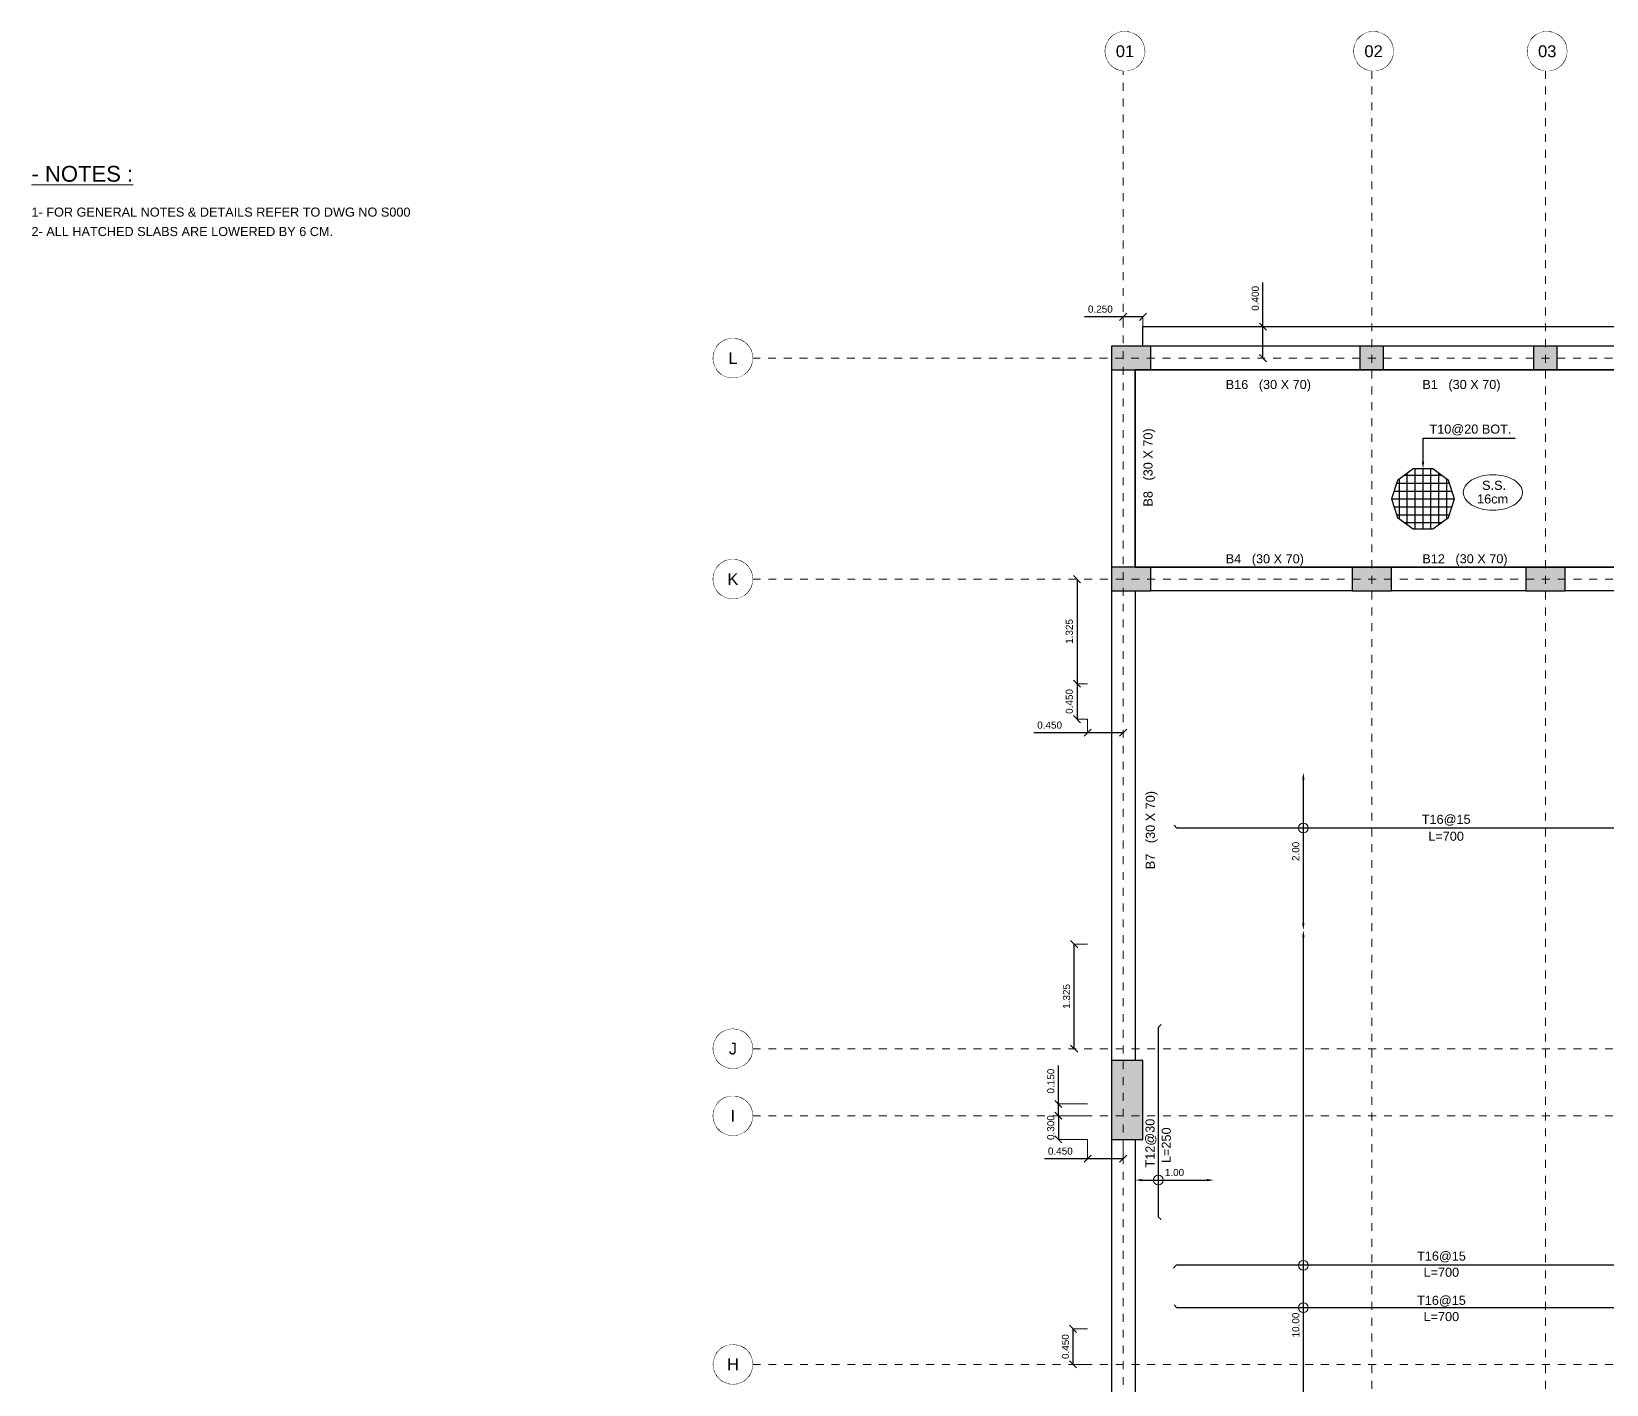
# Model space of a CAD drawing. Header units: inches. Extents: x -11.3 to 31.2, y -1.9 to 32.
# Drawn here: x -11.33 to 8.62, y 14.84 to 31.99 of the extents above; entities that cross this region are included whole.
import ezdxf
from ezdxf import colors
from ezdxf.entities.mleader import LeaderData, LeaderLine
from ezdxf.enums import TextEntityAlignment as Align
from ezdxf.math import Vec2, Vec3

# ---------------------------------------------------------------- set-up
doc = ezdxf.new("R2010")
doc.units = ezdxf.units.IN
doc.header["$MEASUREMENT"] = 0
doc.set_wipeout_variables(frame=1)
doc.linetypes.add('AXES-ROOF$0$CENTER2', pattern=[1.125, 0.75, -0.125, 0.125, -0.125])
doc.linetypes.add('AXES-TYP$0$CENTER2', pattern=[1.125, 0.75, -0.125, 0.125, -0.125])
for name, color, linetype, lineweight in [('1ST FLOOR$0$S-ANNO-TEXT', 130, 'Continuous', 13), ('1ST FLOOR$0$S-BEAM-NAME', 2, 'Continuous', 30), ('1ST FLOOR$0$S-BEAM-NAME @ 50', 2, 'Continuous', 30), ('AXES-2ND&3RD$0$S-AXIS-CIRC', 22, 'Continuous', 13), ('AXES-ROOF$0$S-AXIS-PLAN', 20, 'AXES-ROOF$0$CENTER2', 18), ('AXES-TYP$0$S-AXIS-PLAN', 20, 'AXES-TYP$0$CENTER2', 18), ('COL - 1ST$0$S-CONC-PATH', 253, 'Continuous', 5)]:
    doc.layers.add(name, color=color, linetype=linetype, lineweight=lineweight)
for name, color, linetype in [('Beam30X70', 52, 'Continuous'), ('Columns', 4, 'Continuous'), ('Opening', 40, 'Continuous'), ('Slab160', 210, 'Continuous')]:
    doc.layers.add(name, color=color, linetype=linetype)
doc.styles.add('1ST FLOOR$0$DMA-T-S', font='sanss___.ttf', dxfattribs={"height": 0.0023})
doc.styles.add('1ST FLOOR$0$DMA-TXT-DIM', font='sanss___.ttf', dxfattribs={"height": 0.0018})
doc.styles.add('1ST FLOOR$0$Standard', font='arial.ttf')
doc.styles.add('3RD FLOOR$0$DMA-T-S', font='sanss___.ttf', dxfattribs={"height": 0.0023})
doc.styles.add('AXES-2ND&3RD$0$DMA-T-S', font='sanss___.ttf', dxfattribs={"height": 0.0023})
doc.dimstyles.new('1ST FLOOR$0$DMA-DIM', dxfattribs={"dimtxt": 0.0018, "dimasz": 0.0018, "dimexe": 0, "dimexo": 0, "dimgap": 0.001, "dimtad": 1, "dimdec": 3, "dimlfac": -1, "dimrnd": 0.001, "dimzin": 1, "dimdsep": 46, "dimtxsty": '1ST FLOOR$0$DMA-TXT-DIM', "dimblk": '1ST FLOOR$0$_Oblique', "dimcen": 0.003, "dimclrd": 256, "dimclre": 256, "dimclrt": 2, "dimadec": 3, "dimazin": 0, "dimtfac": 1, "dimtdec": 3, "dimtofl": 0, "dimtmove": 0, "dimatfit": 3, "dimfxl": 0.05, "dimtolj": 1, "dimtzin": 0, "dimlwe": -1, "dimarcsym": 0})

# ---------------------------------------------------------------- blocks, each defined once
blk = doc.blocks.new('*D135')
at = {"layer": '1ST FLOOR$0$S-ANNO-TEXT', "lineweight": -2, "transparency": 16777216}
blk.add_line((4.783, 10.687), (4.783, 20.51), dxfattribs=at)
at = {"layer": '1ST FLOOR$0$S-ANNO-TEXT', "transparency": 16777216}
for points in [[(4.768, 20.51), (4.798, 20.51), (4.783, 20.6)], [(4.768, 10.687), (4.798, 10.687), (4.783, 10.597)]]:
    blk.add_solid(points, dxfattribs=at)
at = {"layer": 'Defpoints', "color": 0, "transparency": 16777216}
for p in [(4.783, 20.6), (4.783, 20.6), (4.783, 10.597)]:
    blk.add_point(p, dxfattribs=at)
at = {"layer": '1ST FLOOR$0$S-ANNO-TEXT', "transparency": 16777216, "insert": (4.687, 15.598), "char_height": 0.09, "attachment_point": 5, "rotation": 90, "style": '1ST FLOOR$0$DMA-TXT-DIM'}
blk.add_mtext('\\A1;10.00', dxfattribs=at)
blk = doc.blocks.new('*D137')
at = {"layer": '1ST FLOOR$0$S-ANNO-TEXT', "lineweight": -2, "transparency": 16777216}
blk.add_line((4.783, 20.69), (4.783, 22.51), dxfattribs=at)
at = {"layer": '1ST FLOOR$0$S-ANNO-TEXT', "transparency": 16777216}
for points in [[(4.768, 22.51), (4.798, 22.51), (4.783, 22.6)], [(4.768, 20.69), (4.798, 20.69), (4.783, 20.6)]]:
    blk.add_solid(points, dxfattribs=at)
at = {"layer": 'Defpoints', "color": 0, "transparency": 16777216}
for p in [(4.783, 22.6), (4.783, 22.6), (4.783, 20.6)]:
    blk.add_point(p, dxfattribs=at)
at = {"layer": '1ST FLOOR$0$S-ANNO-TEXT', "transparency": 16777216, "insert": (4.687, 21.6), "char_height": 0.09, "attachment_point": 5, "rotation": 90, "style": '1ST FLOOR$0$DMA-TXT-DIM'}
blk.add_mtext('\\A1;2.00', dxfattribs=at)
blk = doc.blocks.new('1ST FLOOR$0$_Oblique')
at = {"color": 0, "linetype": 'ByBlock', "lineweight": -2}
blk.add_line((0.5, 0.5), (-0.5, -0.5), dxfattribs=at)
blk = doc.blocks.new('*D153')
at = {"layer": '1ST FLOOR$0$S-ANNO-TEXT', "lineweight": -2, "transparency": 16777216}
blk.add_line((1.915, 25.05), (1.915, 23.725), dxfattribs=at)
at = {"layer": '1ST FLOOR$0$S-ANNO-TEXT', "transparency": 16777216}
blk.add_line((2.05, 23.725), (1.915, 23.725), dxfattribs=at)
at = {"layer": 'Defpoints', "color": 0, "transparency": 16777216}
for p in [(1.915, 25.05), (1.915, 23.725), (2.05, 23.725)]:
    blk.add_point(p, dxfattribs=at)
at = {"layer": '1ST FLOOR$0$S-ANNO-TEXT', "lineweight": -2, "transparency": 16777216, "xscale": 0.09, "yscale": 0.09, "zscale": 0.09}
for p, rotation in [((1.915, 25.05), 90), ((1.915, 23.725), 270)]:
    blk.add_blockref('1ST FLOOR$0$_Oblique', p, dxfattribs=dict(at, rotation=rotation))
at = {"layer": '1ST FLOOR$0$S-ANNO-TEXT', "transparency": 16777216, "insert": (1.818, 24.387), "char_height": 0.09, "attachment_point": 5, "rotation": 90, "style": '1ST FLOOR$0$DMA-TXT-DIM'}
blk.add_mtext('\\A1;1.325', dxfattribs=at)
blk = doc.blocks.new('*D154')
at = {"layer": '1ST FLOOR$0$S-ANNO-TEXT', "transparency": 16777216}
blk.add_line((2.05, 20.425), (1.879, 20.425), dxfattribs=at)
at = {"layer": '1ST FLOOR$0$S-ANNO-TEXT', "lineweight": -2, "transparency": 16777216}
blk.add_line((1.879, 19.1), (1.879, 20.425), dxfattribs=at)
at = {"layer": 'Defpoints', "color": 0, "transparency": 16777216}
for p in [(1.879, 20.425), (2.05, 20.425), (1.879, 19.1)]:
    blk.add_point(p, dxfattribs=at)
at = {"layer": '1ST FLOOR$0$S-ANNO-TEXT', "lineweight": -2, "transparency": 16777216, "xscale": 0.09, "yscale": 0.09, "zscale": 0.09}
for p, rotation in [((1.879, 20.425), 90), ((1.879, 19.1), 270)]:
    blk.add_blockref('1ST FLOOR$0$_Oblique', p, dxfattribs=dict(at, rotation=rotation))
at = {"layer": '1ST FLOOR$0$S-ANNO-TEXT', "transparency": 16777216, "insert": (1.783, 19.762), "char_height": 0.09, "attachment_point": 5, "rotation": 90, "style": '1ST FLOOR$0$DMA-TXT-DIM'}
blk.add_mtext('\\A1;1.325', dxfattribs=at)
blk = doc.blocks.new('*D155')
at = {"layer": '1ST FLOOR$0$S-ANNO-TEXT', "transparency": 16777216}
blk.add_line((2.05, 23.275), (2.05, 23.104), dxfattribs=at)
at = {"layer": '1ST FLOOR$0$S-ANNO-TEXT', "lineweight": -2, "transparency": 16777216}
for p, q in [((2.05, 23.104), (1.369, 23.104)), ((2.5, 23.104), (2.05, 23.104))]:
    blk.add_line(p, q, dxfattribs=at)
at = {"layer": 'Defpoints', "color": 0, "transparency": 16777216}
for p in [(2.05, 23.275), (2.05, 23.104), (2.5, 23.104)]:
    blk.add_point(p, dxfattribs=at)
at = {"layer": '1ST FLOOR$0$S-ANNO-TEXT', "lineweight": -2, "transparency": 16777216, "xscale": 0.09, "yscale": 0.09, "zscale": 0.09, "rotation": 180}
blk.add_blockref('1ST FLOOR$0$_Oblique', (2.05, 23.104), dxfattribs=at)
at = {"layer": '1ST FLOOR$0$S-ANNO-TEXT', "lineweight": -2, "transparency": 16777216, "xscale": 0.09, "yscale": 0.09, "zscale": 0.09}
blk.add_blockref('1ST FLOOR$0$_Oblique', (2.5, 23.104), dxfattribs=at)
at = {"layer": '1ST FLOOR$0$S-ANNO-TEXT', "transparency": 16777216, "insert": (1.568, 23.2), "char_height": 0.09, "attachment_point": 5, "style": '1ST FLOOR$0$DMA-TXT-DIM'}
blk.add_mtext('\\A1;0.450', dxfattribs=at)
blk = doc.blocks.new('*D156')
at = {"layer": '1ST FLOOR$0$S-ANNO-TEXT', "transparency": 16777216}
for p, q in [((2.05, 18.25), (1.679, 18.25)), ((2.05, 17.95), (1.679, 17.95))]:
    blk.add_line(p, q, dxfattribs=at)
at = {"layer": '1ST FLOOR$0$S-ANNO-TEXT', "lineweight": -2, "transparency": 16777216}
blk.add_line((1.679, 18.25), (1.679, 17.95), dxfattribs=at)
at = {"layer": 'Defpoints', "color": 0, "transparency": 16777216}
for p in [(2.05, 18.25), (1.679, 17.95), (2.05, 17.95)]:
    blk.add_point(p, dxfattribs=at)
at = {"layer": '1ST FLOOR$0$S-ANNO-TEXT', "lineweight": -2, "transparency": 16777216, "xscale": 0.09, "yscale": 0.09, "zscale": 0.09}
for p, rotation in [((1.679, 18.25), 90), ((1.679, 17.95), 270)]:
    blk.add_blockref('1ST FLOOR$0$_Oblique', p, dxfattribs=dict(at, rotation=rotation))
at = {"layer": '1ST FLOOR$0$S-ANNO-TEXT', "transparency": 16777216, "insert": (1.583, 18.1), "char_height": 0.09, "attachment_point": 5, "rotation": 90, "style": '1ST FLOOR$0$DMA-TXT-DIM'}
blk.add_mtext('\\A1;0.300', dxfattribs=at)
blk = doc.blocks.new('*D202')
at = {"layer": '1ST FLOOR$0$S-ANNO-TEXT', "lineweight": -2, "transparency": 16777216}
blk.add_line((2.74, 17.435), (3.56, 17.435), dxfattribs=at)
at = {"layer": '1ST FLOOR$0$S-ANNO-TEXT', "transparency": 16777216}
for points in [[(2.74, 17.45), (2.74, 17.42), (2.65, 17.435)], [(3.56, 17.45), (3.56, 17.42), (3.65, 17.435)]]:
    blk.add_solid(points, dxfattribs=at)
at = {"layer": 'Defpoints', "color": 0, "transparency": 16777216}
for p in [(2.65, 17.435), (3.65, 17.435), (3.65, 17.435)]:
    blk.add_point(p, dxfattribs=at)
at = {"layer": '1ST FLOOR$0$S-ANNO-TEXT', "transparency": 16777216, "insert": (3.15, 17.531), "char_height": 0.09, "attachment_point": 5, "style": '1ST FLOOR$0$DMA-TXT-DIM'}
blk.add_mtext('\\A1;1.00', dxfattribs=at)
blk = doc.blocks.new('1ST FLOOR$0$ssnot')
at = {"layer": '1ST FLOOR$0$S-ANNO-TEXT'}
blk.add_lwpolyline([(-0.75, 0, 0.152216), (-0.701, -0.158, 0.106943), (-0.53, -0.318, 0.074343), (-0.3, -0.413, 0.060974), (0, -0.45, 0.060974), (0.3, -0.413, 0.074343), (0.53, -0.318, 0.106943), (0.701, -0.158, 0.152216), (0.75, 0, 0.152216), (0.701, 0.158, 0.106943), (0.53, 0.318, 0.074343), (0.3, 0.413, 0.060974), (0, 0.45, 0.060974), (-0.3, 0.413, 0.074343), (-0.53, 0.318, 0.106943), (-0.701, 0.158, 0.152216)], format="xyb", close=True, dxfattribs=at)
blk = doc.blocks.new('*D193')
at = {"layer": '1ST FLOOR$0$S-ANNO-TEXT', "transparency": 16777216}
for p, q in [((2.05, 15.55), (1.865, 15.55)), ((2.05, 15.1), (1.865, 15.1))]:
    blk.add_line(p, q, dxfattribs=at)
at = {"layer": '1ST FLOOR$0$S-ANNO-TEXT', "lineweight": -2, "transparency": 16777216}
blk.add_line((1.865, 15.1), (1.865, 15.55), dxfattribs=at)
at = {"layer": 'Defpoints', "color": 0, "transparency": 16777216}
for p in [(1.865, 15.55), (2.05, 15.55), (2.05, 15.1)]:
    blk.add_point(p, dxfattribs=at)
at = {"layer": '1ST FLOOR$0$S-ANNO-TEXT', "lineweight": -2, "transparency": 16777216, "xscale": 0.09, "yscale": 0.09, "zscale": 0.09}
for p, rotation in [((1.865, 15.55), 90), ((1.865, 15.1), 270)]:
    blk.add_blockref('1ST FLOOR$0$_Oblique', p, dxfattribs=dict(at, rotation=rotation))
at = {"layer": '1ST FLOOR$0$S-ANNO-TEXT', "transparency": 16777216, "insert": (1.769, 15.325), "char_height": 0.09, "attachment_point": 5, "rotation": 90, "style": '1ST FLOOR$0$DMA-TXT-DIM'}
blk.add_mtext('\\A1;0.450', dxfattribs=at)
blk = doc.blocks.new('*D115')
at = {"layer": '1ST FLOOR$0$S-ANNO-TEXT', "lineweight": -2, "transparency": 16777216}
for p, q in [((2.5, 28.374), (2.012, 28.374)), ((2.75, 28.374), (2.5, 28.374))]:
    blk.add_line(p, q, dxfattribs=at)
at = {"layer": '1ST FLOOR$0$S-ANNO-TEXT', "transparency": 16777216}
for p, q in [((2.5, 28.25), (2.5, 28.374)), ((2.75, 28.25), (2.75, 28.374))]:
    blk.add_line(p, q, dxfattribs=at)
at = {"layer": 'Defpoints', "color": 0, "transparency": 16777216}
for p in [(2.5, 28.374), (2.5, 28.25), (2.75, 28.25)]:
    blk.add_point(p, dxfattribs=at)
at = {"layer": '1ST FLOOR$0$S-ANNO-TEXT', "lineweight": -2, "transparency": 16777216, "xscale": 0.09, "yscale": 0.09, "zscale": 0.09, "rotation": 180}
blk.add_blockref('1ST FLOOR$0$_Oblique', (2.5, 28.374), dxfattribs=at)
at = {"layer": '1ST FLOOR$0$S-ANNO-TEXT', "lineweight": -2, "transparency": 16777216, "xscale": 0.09, "yscale": 0.09, "zscale": 0.09}
blk.add_blockref('1ST FLOOR$0$_Oblique', (2.75, 28.374), dxfattribs=at)
at = {"layer": '1ST FLOOR$0$S-ANNO-TEXT', "transparency": 16777216, "insert": (2.211, 28.471), "char_height": 0.09, "attachment_point": 5, "style": '1ST FLOOR$0$DMA-TXT-DIM'}
blk.add_mtext('\\A1;0.250', dxfattribs=at)
blk = doc.blocks.new('*D116')
at = {"layer": '1ST FLOOR$0$S-ANNO-TEXT', "lineweight": -2, "transparency": 16777216}
for p, q in [((4.271, 28.25), (4.271, 28.807)), ((4.271, 27.85), (4.271, 28.25))]:
    blk.add_line(p, q, dxfattribs=at)
at = {"layer": '1ST FLOOR$0$S-ANNO-TEXT', "transparency": 16777216}
for p, q in [((4.227, 28.25), (4.271, 28.25)), ((4.227, 27.85), (4.271, 27.85))]:
    blk.add_line(p, q, dxfattribs=at)
at = {"layer": 'Defpoints', "color": 0, "transparency": 16777216}
for p in [(4.227, 28.25), (4.271, 28.25), (4.227, 27.85)]:
    blk.add_point(p, dxfattribs=at)
at = {"layer": '1ST FLOOR$0$S-ANNO-TEXT', "lineweight": -2, "transparency": 16777216, "xscale": 0.09, "yscale": 0.09, "zscale": 0.09}
for p, rotation in [((4.271, 28.25), 90), ((4.271, 27.85), 270)]:
    blk.add_blockref('1ST FLOOR$0$_Oblique', p, dxfattribs=dict(at, rotation=rotation))
at = {"layer": '1ST FLOOR$0$S-ANNO-TEXT', "transparency": 16777216, "insert": (4.174, 28.608), "char_height": 0.09, "attachment_point": 5, "rotation": 90, "style": '1ST FLOOR$0$DMA-TXT-DIM'}
blk.add_mtext('\\A1;0.400', dxfattribs=at)
blk = doc.blocks.new('*D122')
at = {"layer": '1ST FLOOR$0$S-ANNO-TEXT', "lineweight": -2, "transparency": 16777216}
for p, q in [((1.679, 18.4), (1.679, 18.888)), ((1.679, 18.25), (1.679, 18.4))]:
    blk.add_line(p, q, dxfattribs=at)
at = {"layer": '1ST FLOOR$0$S-ANNO-TEXT', "transparency": 16777216}
for p, q in [((2.05, 18.4), (1.679, 18.4)), ((2.05, 18.25), (1.679, 18.25))]:
    blk.add_line(p, q, dxfattribs=at)
at = {"layer": 'Defpoints', "color": 0, "transparency": 16777216}
for p in [(1.679, 18.4), (2.05, 18.4), (2.05, 18.25)]:
    blk.add_point(p, dxfattribs=at)
at = {"layer": '1ST FLOOR$0$S-ANNO-TEXT', "lineweight": -2, "transparency": 16777216, "xscale": 0.09, "yscale": 0.09, "zscale": 0.09}
for p, rotation in [((1.679, 18.4), 90), ((1.679, 18.25), 270)]:
    blk.add_blockref('1ST FLOOR$0$_Oblique', p, dxfattribs=dict(at, rotation=rotation))
at = {"layer": '1ST FLOOR$0$S-ANNO-TEXT', "transparency": 16777216, "insert": (1.583, 18.689), "char_height": 0.09, "attachment_point": 5, "rotation": 90, "style": '1ST FLOOR$0$DMA-TXT-DIM'}
blk.add_mtext('\\A1;0.150', dxfattribs=at)
blk = doc.blocks.new('*D123')
at = {"layer": '1ST FLOOR$0$S-ANNO-TEXT', "transparency": 16777216}
for p, q in [((2.05, 17.95), (2.05, 17.706)), ((2.5, 17.95), (2.5, 17.706))]:
    blk.add_line(p, q, dxfattribs=at)
at = {"layer": '1ST FLOOR$0$S-ANNO-TEXT', "lineweight": -2, "transparency": 16777216}
for p, q in [((2.05, 17.706), (1.505, 17.706)), ((2.5, 17.706), (2.05, 17.706))]:
    blk.add_line(p, q, dxfattribs=at)
at = {"layer": 'Defpoints', "color": 0, "transparency": 16777216}
for p in [(2.05, 17.95), (2.5, 17.95), (2.05, 17.706)]:
    blk.add_point(p, dxfattribs=at)
at = {"layer": '1ST FLOOR$0$S-ANNO-TEXT', "lineweight": -2, "transparency": 16777216, "xscale": 0.09, "yscale": 0.09, "zscale": 0.09, "rotation": 180}
blk.add_blockref('1ST FLOOR$0$_Oblique', (2.05, 17.706), dxfattribs=at)
at = {"layer": '1ST FLOOR$0$S-ANNO-TEXT', "lineweight": -2, "transparency": 16777216, "xscale": 0.09, "yscale": 0.09, "zscale": 0.09}
blk.add_blockref('1ST FLOOR$0$_Oblique', (2.5, 17.706), dxfattribs=at)
at = {"layer": '1ST FLOOR$0$S-ANNO-TEXT', "transparency": 16777216, "insert": (1.704, 17.802), "char_height": 0.09, "attachment_point": 5, "style": '1ST FLOOR$0$DMA-TXT-DIM'}
blk.add_mtext('\\A1;0.450', dxfattribs=at)
blk = doc.blocks.new('*D124')
at = {"layer": '1ST FLOOR$0$S-ANNO-TEXT', "transparency": 16777216}
for p, q in [((2.05, 23.725), (1.915, 23.725)), ((2.05, 23.275), (1.915, 23.275))]:
    blk.add_line(p, q, dxfattribs=at)
at = {"layer": '1ST FLOOR$0$S-ANNO-TEXT', "lineweight": -2, "transparency": 16777216}
blk.add_line((1.915, 23.725), (1.915, 23.275), dxfattribs=at)
at = {"layer": 'Defpoints', "color": 0, "transparency": 16777216}
for p in [(2.05, 23.725), (1.915, 23.275), (2.05, 23.275)]:
    blk.add_point(p, dxfattribs=at)
at = {"layer": '1ST FLOOR$0$S-ANNO-TEXT', "lineweight": -2, "transparency": 16777216, "xscale": 0.09, "yscale": 0.09, "zscale": 0.09}
for p, rotation in [((1.915, 23.725), 90), ((1.915, 23.275), 270)]:
    blk.add_blockref('1ST FLOOR$0$_Oblique', p, dxfattribs=dict(at, rotation=rotation))
at = {"layer": '1ST FLOOR$0$S-ANNO-TEXT', "transparency": 16777216, "insert": (1.818, 23.5), "char_height": 0.09, "attachment_point": 5, "rotation": 90, "style": '1ST FLOOR$0$DMA-TXT-DIM'}
blk.add_mtext('\\A1;0.450', dxfattribs=at)
blk = doc.blocks.new('AXES-2ND&3RD$0$GI')
at = {"layer": 'AXES-2ND&3RD$0$S-AXIS-CIRC'}
blk.add_circle((0, 0), 0.005, dxfattribs=at)
at = {"style": 'AXES-2ND&3RD$0$DMA-T-S'}
blk.add_attdef('GRID_INDICATOR', text='', height=0.003, dxfattribs=at).set_placement((0, 0), align=Align.MIDDLE)
blk.add_wipeout([(0, 0.005), (0.0017, 0.0047), (0.00306, 0.00395), (0.00388, 0.00315), (0.00443, 0.00232), (0.00481, 0.00137), (0.005, 0), (0.00493, -0.00086), (0.00455, -0.00207), (0.00368, -0.00338), (0.00281, -0.00414), (0.00209, -0.00454), (0.00139, -0.0048), (0.00044, -0.00498), (-0.00046, -0.00498), (-0.00143, -0.00479), (-0.00255, -0.0043), (-0.00307, -0.00394), (-0.00383, -0.00322), (-0.0044, -0.00237), (-0.00482, -0.00132), (-0.00498, -0.00047), (-0.00493, 0.00082), (-0.00466, 0.0018), (-0.00433, 0.0025), (-0.00388, 0.00315), (-0.00314, 0.00389), (-0.00238, 0.0044), (-0.00159, 0.00474), (-0.00097, 0.0049)]).dxf.layer = 'AXES-2ND&3RD$0$S-AXIS-CIRC'
for tag, p in [('LINE_1', (0, 0.0015)), ('LINE_2', (0, -0.00216))]:
    blk.add_attdef(tag, text='', height=0.003, dxfattribs=at).set_placement(p, align=Align.MIDDLE)

msp = doc.modelspace()

# ---------------------------------------------------------------- hatches: boundary and pattern name
at = {"layer": 'COL - 1ST$0$S-CONC-PATH'}
for points in [[(2.85, 27.7), (2.85, 28), (2.35, 28), (2.35, 27.7)], [(5.8, 27.7), (5.8, 28), (5.5, 28), (5.5, 27.7)], [(8, 27.7), (8, 28), (7.7, 28), (7.7, 27.7)], [(2.85, 24.9), (2.85, 25.2), (2.35, 25.2), (2.35, 24.9)], [(5.9, 24.9), (5.9, 25.2), (5.3999, 25.2), (5.3999, 24.9)], [(8.1001, 24.9), (8.1001, 25.2), (7.6, 25.2), (7.6, 24.9)], [(2.75, 18.95), (2.35, 18.95), (2.35, 17.95), (2.75, 17.95)]]:
    msp.add_hatch(color=256, dxfattribs=at).paths.add_polyline_path(points)

# ---------------------------------------------------------------- linework, layer by layer
at = {"flags": 128}
msp.add_lwpolyline([(6.6992, 26.0661), (6.6228, 26.3012), (6.4228, 26.4465), (6.1756, 26.4465), (5.9756, 26.3012), (5.8992, 26.0661), (5.9756, 25.831), (6.1756, 25.6857), (6.4228, 25.6857), (6.6228, 25.831)], close=True, dxfattribs=at)
at = {"layer": '1ST FLOOR$0$S-ANNO-TEXT'}
for centre in [(4.7833, 21.8951), (2.9446, 17.4346), (4.7833, 16.3549), (4.7833, 15.8178)]:
    msp.add_circle(centre, 0.0625, dxfattribs=at)
at = {"layer": '1ST FLOOR$0$S-BEAM-NAME', "extrusion": (0, 0, -1)}
for p, q in [((6.0649, 26.3661), (6.5335, 26.3661)), ((6.0992, 25.7412), (6.0992, 26.391)), ((6.1992, 25.6857), (6.1992, 26.4465)), ((6.2992, 25.6857), (6.2992, 26.4465)), ((6.3992, 25.6857), (6.3992, 26.4465)), ((6.4992, 25.7412), (6.4992, 26.391)), ((5.9317, 26.1661), (6.6667, 26.1661)), ((5.9642, 26.2661), (6.6342, 26.2661)), ((5.9992, 25.8138), (5.9992, 26.3184)), ((6.5992, 25.8138), (6.5992, 26.3184)), ((5.8992, 26.0661), (6.6992, 26.0661)), ((5.9317, 25.9661), (6.6667, 25.9661)), ((5.9642, 25.8661), (6.6342, 25.8661)), ((6.0649, 25.7661), (6.5335, 25.7661))]:
    msp.add_line(p, q, dxfattribs=at)
at = {"layer": '1ST FLOOR$0$S-BEAM-NAME'}
msp.add_lwpolyline([(2.75, 28), (2.75, 28.25), (10.75, 28.25), (10.75, 28)], dxfattribs=at)
at = {"layer": '1ST FLOOR$0$S-BEAM-NAME', "linetype": 'Continuous'}
for points in [[(10.2154, 21.9305), (10.1801, 21.8951), (3.1801, 21.8951), (3.1447, 21.9305)], [(10.2154, 15.8532), (10.1801, 15.8178), (3.1801, 15.8178), (3.1447, 15.8532)]]:
    msp.add_lwpolyline(points, dxfattribs=at)
at = {"layer": '1ST FLOOR$0$S-BEAM-NAME', "ltscale": 0.01}
for points in [[(2.98, 19.4052), (2.9446, 19.3698), (2.9446, 16.9698), (2.98, 16.9345)], [(10.207, 16.3196), (10.1717, 16.3549), (3.1717, 16.3549), (3.1363, 16.3196)]]:
    msp.add_lwpolyline(points, dxfattribs=at)
at = {"layer": 'AXES-ROOF$0$S-AXIS-PLAN', "ltscale": 0.01}
for p, q in [((2.5, -1.3613), (2.5, 31.4902)), ((5.65, 31.4902), (5.65, -1.3613)), ((7.85, 31.4902), (7.85, -1.3613)), ((-2.1947, 25.05), (30.7233, 25.05)), ((-2.1947, 19.1), (30.7233, 19.1)), ((-2.1947, 18.25), (30.7233, 18.25)), ((-2.1947, 15.1), (30.7233, 15.1))]:
    msp.add_line(p, q, dxfattribs=at)
at = {"layer": 'AXES-TYP$0$S-AXIS-PLAN', "ltscale": 0.01}
msp.add_line((-2.2001, 27.85), (30.7233, 27.85), dxfattribs=at)
at = {"layer": 'Beam30X70', "linetype": 'Continuous'}
for p, q in [((5.5, 28), (2.85, 28)), ((7.7, 28), (5.8, 28)), ((10.65, 28), (8, 28)), ((2.35, 27.7), (2.35, 25.2)), ((2.65, 27.7), (2.65, 25.2)), ((5.5, 27.7), (2.85, 27.7)), ((7.7, 27.7), (5.8, 27.7)), ((10.65, 27.7), (8, 27.7)), ((5.3999, 25.2), (2.85, 25.2)), ((7.6, 25.2), (5.9, 25.2)), ((10.65, 25.2), (8.1001, 25.2)), ((2.35, 24.9), (2.35, 18.95)), ((2.65, 24.9), (2.65, 18.95)), ((5.3999, 24.9), (2.85, 24.9)), ((7.6, 24.9), (5.9, 24.9)), ((10.65, 24.9), (8.1001, 24.9)), ((2.35, 17.95), (2.35, 12.0001)), ((2.65, 17.95), (2.65, 12.0001))]:
    msp.add_line(p, q, dxfattribs=at)
at = {"layer": 'Columns'}
for points in [[(2.85, 27.7), (2.85, 28), (2.35, 28), (2.35, 27.7)], [(5.8, 27.7), (5.8, 28), (5.5, 28), (5.5, 27.7)], [(8, 27.7), (8, 28), (7.7, 28), (7.7, 27.7)], [(2.85, 24.9), (2.85, 25.2), (2.35, 25.2), (2.35, 24.9)], [(5.9, 24.9), (5.9, 25.2), (5.3999, 25.2), (5.3999, 24.9)], [(8.1001, 24.9), (8.1001, 25.2), (7.6, 25.2), (7.6, 24.9)], [(2.75, 18.95), (2.35, 18.95), (2.35, 17.95), (2.75, 17.95)]]:
    msp.add_lwpolyline(points, close=True, dxfattribs=at)
at = {"layer": 'Opening'}
msp.add_lwpolyline([(2.65, 25.2), (10.85, 25.2), (10.85, 27.7), (2.65, 27.7)], close=True, dxfattribs=at)
at = {"layer": 'Slab160', "linetype": 'Continuous'}
msp.add_lwpolyline([(2.65, 25.2), (10.85, 25.2), (10.85, 27.7), (2.65, 27.7)], close=True, dxfattribs=at)
at = {"layer": 'Slab160'}
msp.add_lwpolyline([(2.65, 25.2), (2.65, 27.7), (10.85, 27.7), (10.85, 25.2)], close=True, dxfattribs=at)

# ---------------------------------------------------------------- block references
at = {"layer": '1ST FLOOR$0$S-ANNO-TEXT', "linetype": 'Continuous', "xscale": 0.5, "yscale": 0.5, "zscale": 0.5}
msp.add_blockref('1ST FLOOR$0$ssnot', (7.1844, 26.1481), dxfattribs=at)

# ---------------------------------------------------------------- texts
at = {"layer": '1ST FLOOR$0$S-ANNO-TEXT'}
for s, height, style, p in [('%%U- NOTES :', 0.2, '1ST FLOOR$0$DMA-T-S', (-11.3319, 30.0862)), ('1- FOR GENERAL NOTES & DETAILS REFER TO DWG NO S000', 0.115, '1ST FLOOR$0$DMA-T-S', (-11.3319, 29.643)), ('2- ALL HATCHED SLABS ARE LOWERED BY 6 CM.', 0.115, '1ST FLOOR$0$DMA-T-S', (-11.3319, 29.3968)), ('2- ALL HATCHED SLABS ARE LOWERED BY 6 CM.', 0.115, '3RD FLOOR$0$DMA-T-S', (-11.3319, 29.3968)), ('T10@20 BOT.', 0.115, '1ST FLOOR$0$DMA-T-S', (6.3811, 26.8936)), ('T16@15', 0.115, '1ST FLOOR$0$DMA-T-S', (6.2834, 21.9489)), ('L=700', 0.115, '1ST FLOOR$0$DMA-T-S', (6.3659, 21.7344)), ('T16@15', 0.115, '1ST FLOOR$0$DMA-T-S', (6.2235, 16.415)), ('L=700', 0.115, '1ST FLOOR$0$DMA-T-S', (6.3059, 16.2096)), ('T16@15', 0.115, '1ST FLOOR$0$DMA-T-S', (6.2235, 15.8534)), ('L=700', 0.115, '1ST FLOOR$0$DMA-T-S', (6.3059, 15.6479))]:
    msp.add_text(s, height=height, dxfattribs=dict(at, style=style)).set_placement(p)
at = {"layer": '1ST FLOOR$0$S-ANNO-TEXT', "style": '1ST FLOOR$0$DMA-T-S'}
for s, rotation, p in [('S.S.', 0, (7.0481, 26.1813)), ('16cm', 0, (6.9844, 26.0085)), ('T12@30', 90, (2.8977, 17.594)), ('L=250', 90, (3.1032, 17.651))]:
    msp.add_text(s, height=0.115, rotation=rotation, dxfattribs=at).set_placement(p)
at = {"layer": '1ST FLOOR$0$S-BEAM-NAME', "style": '1ST FLOOR$0$DMA-T-S'}
for s, rotation, p in [('B16   (30 X 70)', 0, (3.799, 27.4587)), ('B1   (30 X 70)', 0, (6.2903, 27.4587)), ('B8   (30 X 70)', 90, (2.8722, 25.969)), ('B4   (30 X 70)', 0, (3.799, 25.2502)), ('B12   (30 X 70)', 0, (6.2903, 25.2502)), ('B7   (30 X 70)', 90, (2.9013, 21.3742))]:
    msp.add_text(s, height=0.115, rotation=rotation, dxfattribs=at).set_placement(p)

# ---------------------------------------------------------------- dimensions: what is measured, and where the dimension line sits
at = {"layer": '1ST FLOOR$0$S-ANNO-TEXT'}
for base, p1, p2, picture, middle in [((4.2709, 28.25), (4.2275, 27.85), (4.2275, 28.25), '*D116', (4.2709, 28.6083)), ((1.6791, 17.95), (2.05, 18.25), (2.05, 17.95), '*D156', (1.6791, 18.1))]:
    dim = msp.add_linear_dim(base=base, p1=p1, p2=p2, angle=90, dimstyle='1ST FLOOR$0$DMA-DIM', override={"dimscale": 0, "dimclrt": 256, "dimtix": 0, "dimtofl": 1, "dimtmove": 0, "dimatfit": 3}, dxfattribs=at)
    dim.commit()
    dim.dimension.update_dxf_attribs({"geometry": picture, "text_midpoint": middle, "dimtype": 128})
for base, p1, p2, override, picture, middle in [((2.5, 28.3745), (2.75, 28.25), (2.5, 28.25), {"dimscale": 0, "dimclrt": 256, "dimtix": 0, "dimtofl": 1, "dimtmove": 0, "dimatfit": 3}, '*D115', (2.2112, 28.4708)), ((3.65, 17.4346), (2.65, 17.4346), (3.65, 17.4346), {"dimscale": 0, "dimdec": 2, "dimsah": 1, "dimclrt": 256, "dimtix": 0, "dimtofl": 0, "dimtmove": 0, "dimatfit": 3}, '*D202', (3.15, 17.531))]:
    dim = msp.add_linear_dim(base=base, p1=p1, p2=p2, dimstyle='1ST FLOOR$0$DMA-DIM', override=override, dxfattribs=at)
    dim.commit()
    dim.dimension.update_dxf_attribs({"geometry": picture, "text_midpoint": middle})
for base, p1, p2, override, picture, middle in [((1.9145, 23.725), (1.9145, 25.05), (2.05, 23.725), {"dimscale": 0, "dimclrt": 256, "dimtix": 0, "dimtofl": 1, "dimtmove": 0, "dimatfit": 3}, '*D153', (1.8181, 24.3875)), ((1.9145, 23.275), (2.05, 23.725), (2.05, 23.275), {"dimscale": 0, "dimclrt": 256, "dimtix": 0, "dimtofl": 1, "dimtmove": 0, "dimatfit": 3}, '*D124', (1.8182, 23.5)), ((4.7833, 22.6), (4.7833, 20.6), (4.7833, 22.6), {"dimscale": 0, "dimdec": 2, "dimsah": 1, "dimclrt": 256, "dimtix": 0, "dimtofl": 0, "dimtmove": 0, "dimatfit": 3}, '*D137', (4.6869, 21.6)), ((4.7833, 20.6), (4.7833, 10.5969), (4.7833, 20.6), {"dimscale": 0, "dimdec": 2, "dimsah": 1, "dimclrt": 256, "dimtix": 0, "dimtofl": 0, "dimtmove": 0, "dimatfit": 3}, '*D135', (4.6869, 15.5984)), ((1.8791, 20.425), (1.8791, 19.1), (2.05, 20.425), {"dimscale": 0, "dimclrt": 256, "dimtix": 0, "dimtofl": 1, "dimtmove": 0, "dimatfit": 3}, '*D154', (1.7827, 19.7625)), ((1.6791, 18.4), (2.05, 18.25), (2.05, 18.4), {"dimscale": 0, "dimclrt": 256, "dimtix": 0, "dimtofl": 1, "dimtmove": 0, "dimatfit": 3}, '*D122', (1.5827, 18.6888))]:
    dim = msp.add_linear_dim(base=base, p1=p1, p2=p2, angle=90, dimstyle='1ST FLOOR$0$DMA-DIM', override=override, dxfattribs=at)
    dim.commit()
    dim.dimension.update_dxf_attribs({"geometry": picture, "text_midpoint": middle})
for base, p1, p2, picture, middle in [((2.05, 23.1039), (2.5, 23.1039), (2.05, 23.275), '*D155', (1.5677, 23.1039)), ((2.05, 17.7059), (2.5, 17.95), (2.05, 17.95), '*D123', (1.7036, 17.7059))]:
    dim = msp.add_linear_dim(base=base, p1=p1, p2=p2, dimstyle='1ST FLOOR$0$DMA-DIM', override={"dimscale": 0, "dimclrt": 256, "dimtix": 0, "dimtofl": 1, "dimtmove": 0, "dimatfit": 3}, dxfattribs=at)
    dim.commit()
    dim.dimension.update_dxf_attribs({"geometry": picture, "text_midpoint": middle, "dimtype": 128})
dim = msp.add_aligned_dim(p1=(2.05, 15.1), p2=(2.05, 15.55), distance=0.1851, dimstyle='1ST FLOOR$0$DMA-DIM', override={"dimscale": 0, "dimclrt": 256, "dimtix": 0, "dimtofl": 1, "dimtmove": 0, "dimatfit": 3}, dxfattribs=at)
dim.commit()
dim.dimension.update_dxf_attribs({"geometry": '*D193', "text_midpoint": (1.7686, 15.325)})

# ---------------------------------------------------------------- leaders
ml = msp.add_multileader_mtext('Standard', dxfattribs=at)
ml.set_content('', color=256, style='1ST FLOOR$0$Standard')
ml.set_leader_properties(color=256)
ml.build(insert=Vec2(0, 0))
ml.multileader.update_dxf_attribs({"dogleg_length": 0.36, "arrow_head_size": 0.09, "scale": 50})
ctx = ml.context
ctx.base_point, ctx.scale, ctx.char_height, ctx.arrow_head_size, ctx.landing_gap_size, ctx.plane_origin = Vec3(7.468, 26.8377), 50, 0.09, 0.09, 0.045, Vec3(6.2992, 26.4465)
notes = []
notes.append((ctx, [(1, (1, 1, 0), (6.2992, 26.8377), (1, 0), 1.1688, [(0, [(6.2992, 26.4465)], 0, [])])]))
ctx.mtext.insert, ctx.mtext.flow_direction = Vec3(7.513, 26.8827), 5
for ctx, leaders in notes:
    for number, flags, end, landing, length, lines in leaders:
        leader = LeaderData()
        leader.index, (leader.has_last_leader_line, leader.has_dogleg_vector, leader.attachment_direction) = number, flags
        leader.last_leader_point, leader.dogleg_vector, leader.dogleg_length = Vec3(end), Vec3(landing), length
        for number, points, colour, breaks in lines:
            line = LeaderLine()
            line.index, line.vertices, line.color, line.breaks = number, Vec3.list(points), colors.encode_raw_color(colour), breaks
            leader.lines.append(line)
        ctx.leaders.append(leader)

# ---------------------------------------------------------------- next in the draw order: block references
at = {"layer": '1ST FLOOR$0$S-BEAM-NAME @ 50'}
ref = msp.add_blockref('AXES-2ND&3RD$0$GI', (2.5228, 31.7391), dxfattribs=dict(at, xscale=50, yscale=50, zscale=50))
ref.add_attrib('GRID_INDICATOR', 'L', dxfattribs={"layer": '0', "color": 2, "height": 0.15, "style": 'AXES-2ND&3RD$0$DMA-T-S'}).set_placement((2.5228, 31.7391), align=Align.MIDDLE)
ref = msp.add_blockref('AXES-2ND&3RD$0$GI', (5.6728, 31.7391), dxfattribs=dict(at, xscale=50, yscale=50, zscale=50))
ref.add_attrib('GRID_INDICATOR', 'L', dxfattribs={"layer": '0', "color": 2, "height": 0.15, "style": 'AXES-2ND&3RD$0$DMA-T-S'}).set_placement((5.6728, 31.7391), align=Align.MIDDLE)
ref = msp.add_blockref('AXES-2ND&3RD$0$GI', (7.8728, 31.7391), dxfattribs=dict(at, xscale=50, yscale=50, zscale=50))
ref.add_attrib('GRID_INDICATOR', 'L', dxfattribs={"layer": '0', "color": 2, "height": 0.15, "style": 'AXES-2ND&3RD$0$DMA-T-S'}).set_placement((7.8728, 31.7391), align=Align.MIDDLE)
ref = msp.add_blockref('AXES-2ND&3RD$0$GI', (-2.4447, 27.85), dxfattribs=dict(at, xscale=50, yscale=50, zscale=50))
ref.add_attrib('GRID_INDICATOR', 'L', dxfattribs={"layer": '0', "color": 2, "height": 0.15, "style": 'AXES-2ND&3RD$0$DMA-T-S'}).set_placement((-2.4447, 27.85), align=Align.MIDDLE)
ref = msp.add_blockref('AXES-2ND&3RD$0$GI', (-2.4447, 25.05), dxfattribs=dict(at, xscale=50, yscale=50, zscale=50))
ref.add_attrib('GRID_INDICATOR', 'K', dxfattribs={"layer": '0', "color": 2, "height": 0.15, "style": 'AXES-2ND&3RD$0$DMA-T-S'}).set_placement((-2.4447, 25.05), align=Align.MIDDLE)
ref = msp.add_blockref('AXES-2ND&3RD$0$GI', (-2.4447, 19.1), dxfattribs=dict(at, xscale=50, yscale=50, zscale=50))
ref.add_attrib('GRID_INDICATOR', 'J', dxfattribs={"layer": '0', "color": 2, "height": 0.15, "style": 'AXES-2ND&3RD$0$DMA-T-S'}).set_placement((-2.4447, 19.1), align=Align.MIDDLE)
ref = msp.add_blockref('AXES-2ND&3RD$0$GI', (-2.4447, 18.25), dxfattribs=dict(at, xscale=50, yscale=50, zscale=50))
ref.add_attrib('GRID_INDICATOR', 'I', dxfattribs={"layer": '0', "color": 2, "height": 0.15, "style": 'AXES-2ND&3RD$0$DMA-T-S'}).set_placement((-2.4447, 18.25), align=Align.MIDDLE)
ref = msp.add_blockref('AXES-2ND&3RD$0$GI', (-2.4436, 15.1), dxfattribs=dict(at, xscale=50, yscale=50, zscale=50))
ref.add_attrib('GRID_INDICATOR', 'H', dxfattribs={"layer": '0', "color": 2, "height": 0.15, "style": 'AXES-2ND&3RD$0$DMA-T-S'}).set_placement((-2.4436, 15.1), align=Align.MIDDLE)

# ---------------------------------------------------------------- next in the draw order: block references
ref = msp.add_blockref('AXES-2ND&3RD$0$GI', (2.5228, 31.7391), dxfattribs=dict(at, xscale=50, yscale=50, zscale=50))
ref.add_attrib('GRID_INDICATOR', '01', dxfattribs={"layer": '0', "color": 2, "height": 0.15, "style": 'AXES-2ND&3RD$0$DMA-T-S'}).set_placement((2.5228, 31.7391), align=Align.MIDDLE)
ref = msp.add_blockref('AXES-2ND&3RD$0$GI', (5.6728, 31.7391), dxfattribs=dict(at, xscale=50, yscale=50, zscale=50))
ref.add_attrib('GRID_INDICATOR', '02', dxfattribs={"layer": '0', "color": 2, "height": 0.15, "style": 'AXES-2ND&3RD$0$DMA-T-S'}).set_placement((5.6728, 31.7391), align=Align.MIDDLE)
ref = msp.add_blockref('AXES-2ND&3RD$0$GI', (7.8728, 31.7391), dxfattribs=dict(at, xscale=50, yscale=50, zscale=50))
ref.add_attrib('GRID_INDICATOR', '03', dxfattribs={"layer": '0', "color": 2, "height": 0.15, "style": 'AXES-2ND&3RD$0$DMA-T-S'}).set_placement((7.8728, 31.7391), align=Align.MIDDLE)
ref = msp.add_blockref('AXES-2ND&3RD$0$GI', (-2.4447, 27.85), dxfattribs=dict(at, xscale=50, yscale=50, zscale=50))
ref.add_attrib('GRID_INDICATOR', 'L', dxfattribs={"layer": '0', "color": 2, "height": 0.15, "style": 'AXES-2ND&3RD$0$DMA-T-S'}).set_placement((-2.4447, 27.85), align=Align.MIDDLE)

doc.saveas('drawing.dxf')
